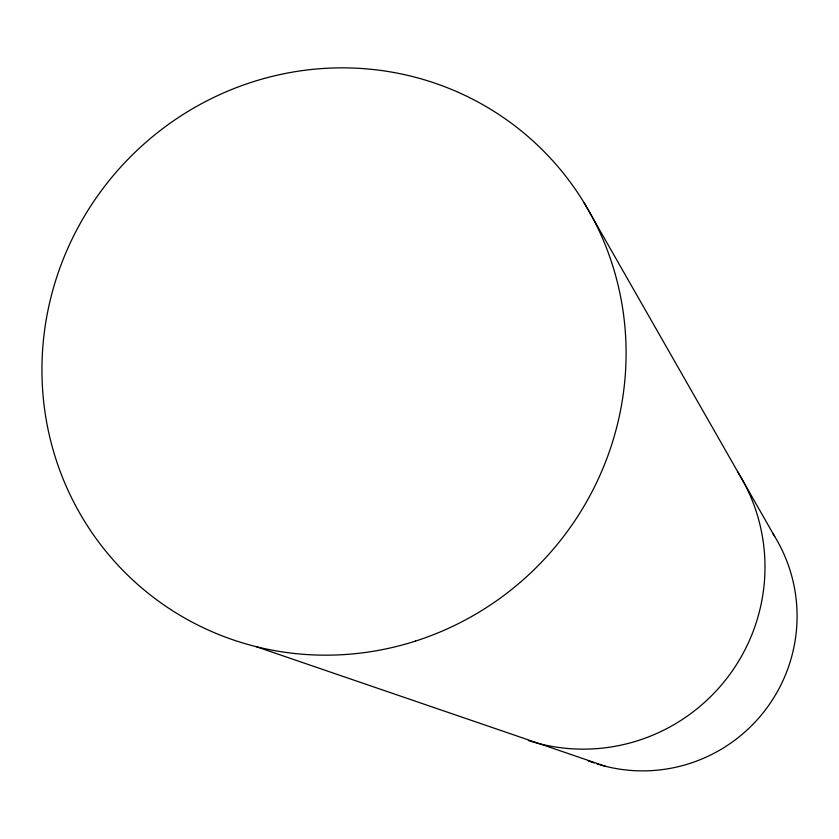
<?xml version="1.0" encoding="UTF-8"?>
<svg xmlns="http://www.w3.org/2000/svg" width="839" height="839" viewBox="0 0 839 839"><rect width="100%" height="100%" fill="white"/><g stroke="black" fill="none" stroke-linecap="round" stroke-linejoin="round"><path stroke-width="1.26" d="M256.021 646.607L605.37 766.269M583.996 202.598L774.722 536.53M772.667 533.268A153.998 152.834 -50.4 0 1 765.315 710.014A153.998 152.834 -50.4 0 1 596.686 763.805M594.222 762.997A153.998 152.834 -50.4 0 1 588.097 760.805M737.46 471.476A180.972 178.896 -50.4 0 1 726.584 678.678A180.972 178.896 -50.4 0 1 528.392 740.533M415.431 641.101A297.058 288.616 -50.4 0 0 536.226 143.941A297.058 288.616 -50.4 0 0 50.392 299.481A297.058 288.616 -50.4 0 0 415.431 641.101"/></g></svg>
